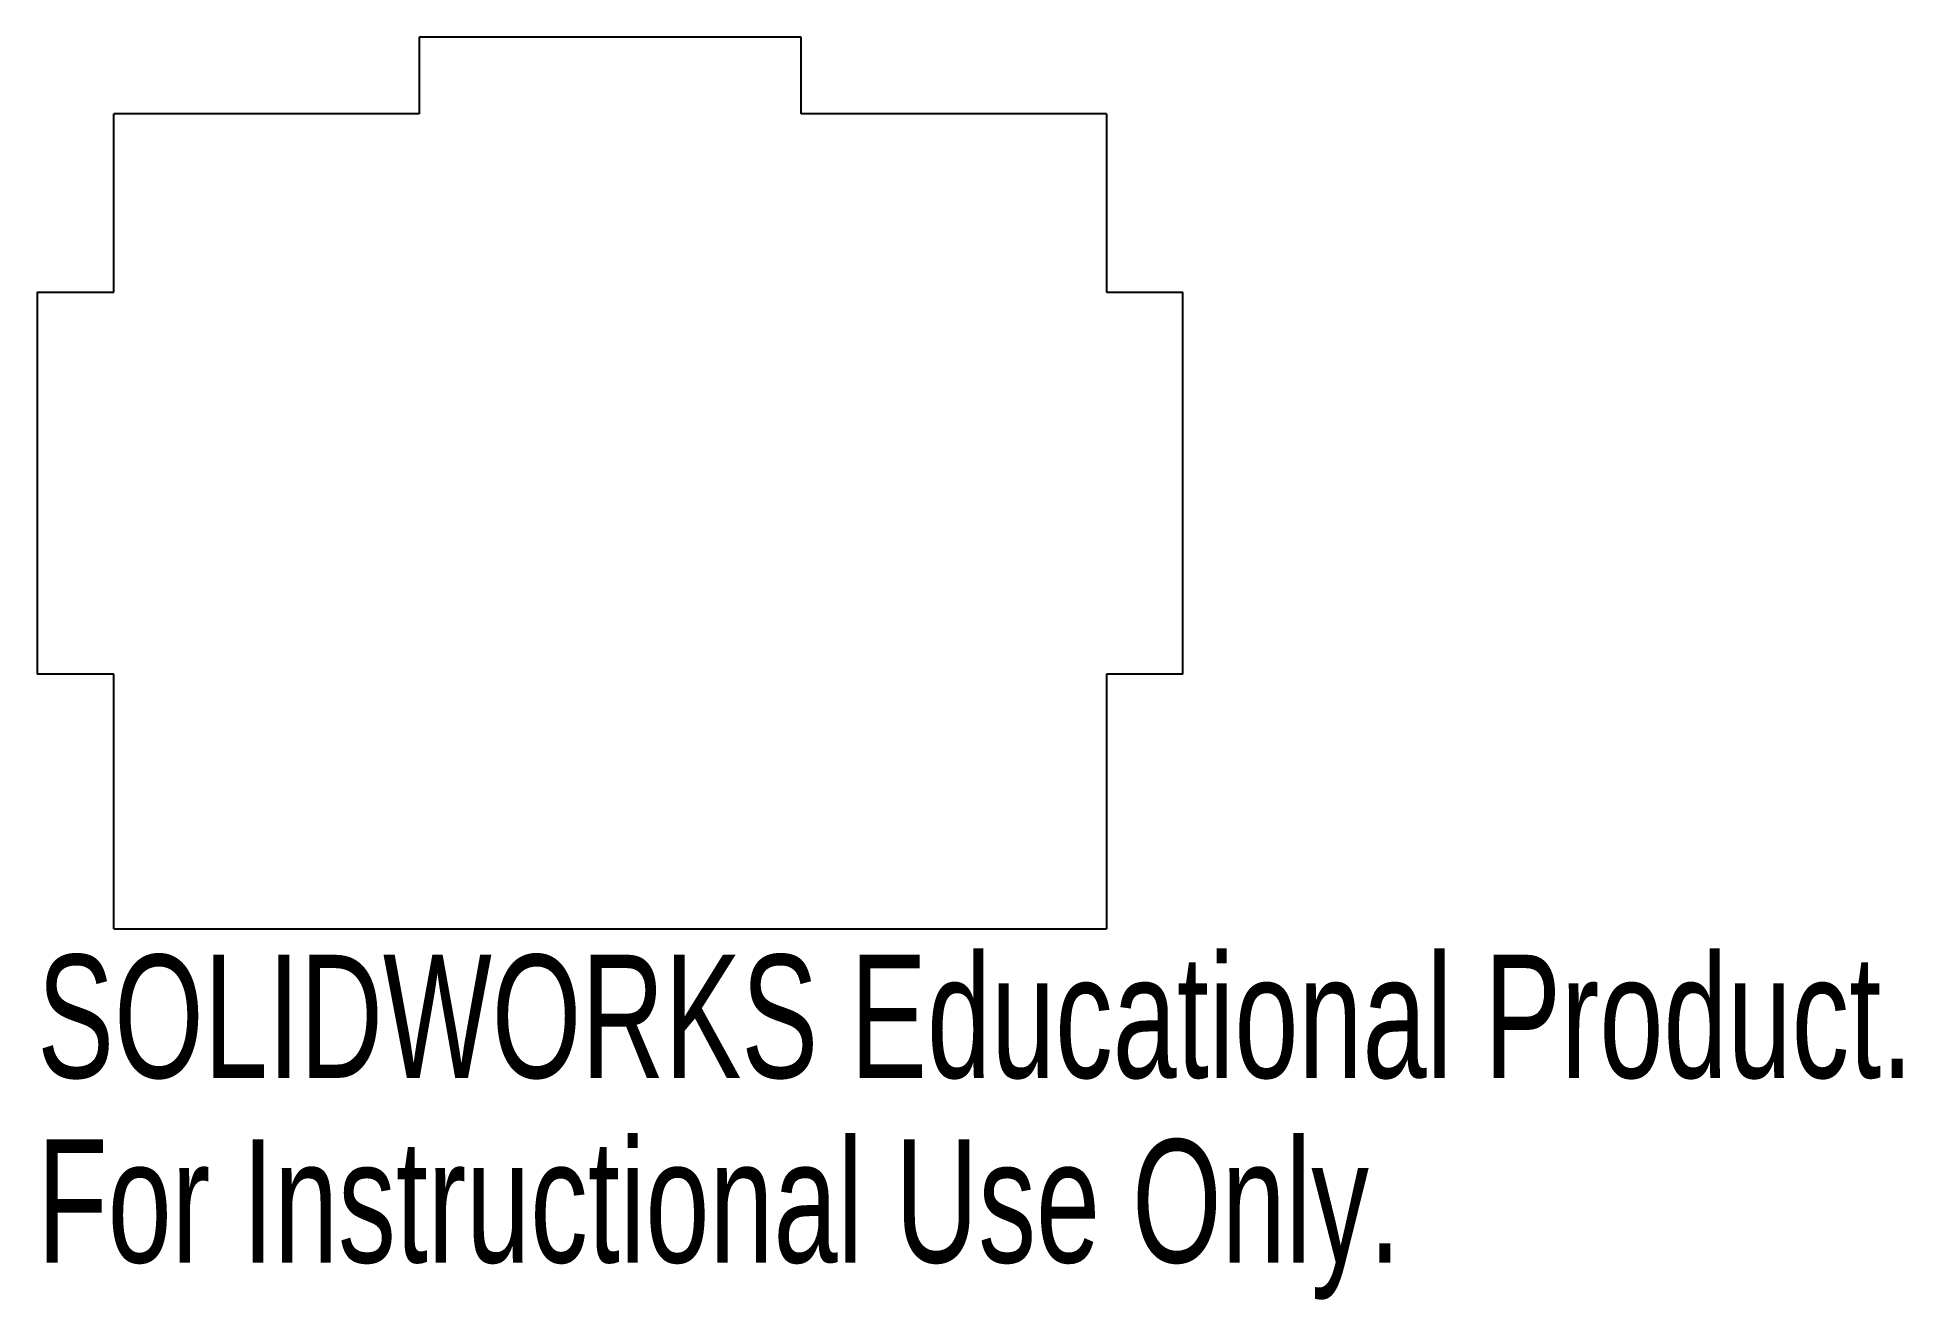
# Model space of a CAD drawing. Header units: millimetres. Extents: x 0 to 73.3, y -14.6 to 35.
import ezdxf

# ---------------------------------------------------------------- set-up
doc = ezdxf.new("R2010")
doc.units = ezdxf.units.MM
doc.styles.add('SLDTEXTSTYLE0', font='TXT', dxfattribs={"width": 0.7})

msp = doc.modelspace()

# ---------------------------------------------------------------- linework, layer by layer
at = {"color": 7, "linetype": 'Continuous', "lineweight": 25}
for p, q in [((30, 35), (15, 35)), ((15, 35), (15, 32)), ((30, 32), (30, 35)), ((15, 32), (3, 32)), ((3, 25), (3, 32)), ((42, 32), (30, 32)), ((42, 32), (42, 25)), ((0, 25), (3, 25)), ((0, 25), (0, 10)), ((42, 25), (45, 25)), ((45, 10), (45, 25)), ((3, 10), (0, 10)), ((3, 0), (3, 10)), ((42, 10), (42, 0)), ((45, 10), (42, 10)), ((3, 0), (42, 0))]:
    msp.add_line(p, q, dxfattribs=at)

# ---------------------------------------------------------------- texts
at = {"color": 7, "linetype": 'Continuous', "char_height": 4.83362, "attachment_point": 1, "style": 'SLDTEXTSTYLE0'}
for s, insert in [('SOLIDWORKS Educational Product.', (0, -1.02)), ('For Instructional Use Only.', (0, -8.27))]:
    msp.add_mtext(s, dxfattribs=dict(at, insert=insert))

doc.saveas('drawing.dxf')
